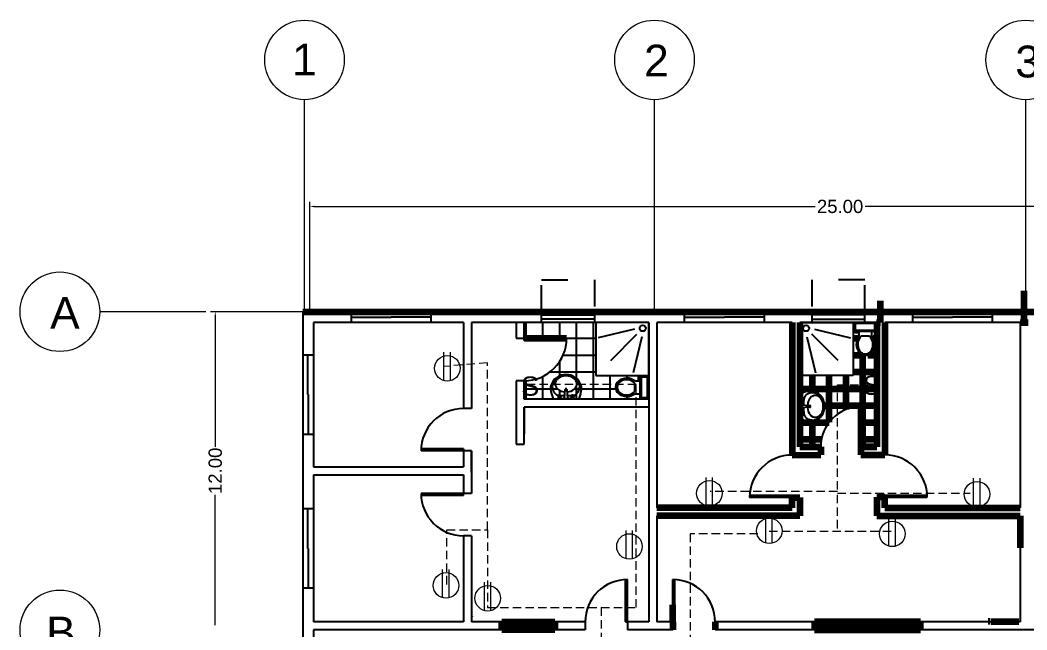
# Model space of a CAD drawing. Header units: millimetres. Extents: x 2391 to 3323, y 1596 to 2537.
# Drawn here: x 2933.55 to 2971.52, y 2286.56 to 2309.56 of the extents above; entities that cross this region are included whole.
import ezdxf

# ---------------------------------------------------------------- set-up
doc = ezdxf.new("R2010")
doc.units = ezdxf.units.MM
doc.linetypes.add('DASHED2', pattern=[9.525, 6.35, -3.175])
doc.linetypes.add('JIS_02_1.0', pattern=[2, 1, -1])
doc.layers.get('Defpoints').update_dxf_attribs({"color": 115})
for name, color, linetype in [('BATH', 171, 'Continuous'), ('dimensions', 203, 'Continuous'), ('doors', 31, 'Continuous'), ('doors and windows schedule', 11, 'Continuous'), ('Electrical symbols', 81, 'Continuous'), ('exterior wall', 140, 'Continuous'), ('furnitures', 40, 'Continuous'), ('interior wall', 191, 'Continuous'), ('Lightning text', 211, 'Continuous'), ('stairs', 123, 'Continuous'), ('windows', 241, 'Continuous')]:
    doc.layers.add(name, color=color, linetype=linetype)
doc.styles.add('PDF Swis721 BT', font='swiss.ttf')
doc.styles.get("Standard").update_dxf_attribs({"font": 'arial.ttf'})

msp = doc.modelspace()

# ---------------------------------------------------------------- linework, layer by layer
at = {"color": 0, "linetype": 'ByBlock'}
for p, q in [((2957.265, 2298.164), (2955.265, 2298.164)), ((2955.265, 2298.164), (2955.265, 2296.164)), ((2957.265, 2296.164), (2957.265, 2298.164)), ((2962.965, 2298.164), (2964.965, 2298.164)), ((2962.965, 2296.164), (2962.965, 2298.164)), ((2964.965, 2298.164), (2964.965, 2296.164)), ((2965.012, 2298.155), (2965.012, 2297.835)), ((2965.852, 2298.155), (2965.012, 2298.155)), ((2965.852, 2297.835), (2965.852, 2298.155)), ((2956.723, 2297.906), (2955.36, 2297.578)), ((2963.507, 2297.906), (2964.871, 2297.578)), ((2965.012, 2297.835), (2965.852, 2297.835)), ((2965.032, 2297.775), (2965.032, 2297.815)), ((2965.032, 2297.815), (2965.112, 2297.815)), ((2965.152, 2297.775), (2965.032, 2297.775)), ((2965.052, 2298.075), (2965.052, 2297.915)), ((2965.772, 2298.115), (2965.092, 2298.115)), ((2965.092, 2297.875), (2965.772, 2297.875)), ((2965.112, 2297.815), (2965.112, 2297.835)), ((2965.152, 2297.835), (2965.152, 2297.775)), ((2965.192, 2297.641), (2965.192, 2297.835)), ((2965.672, 2297.641), (2965.672, 2297.835)), ((2965.812, 2297.915), (2965.812, 2298.075)), ((2955.826, 2296.725), (2956.816, 2297.715)), ((2957.006, 2297.622), (2956.679, 2296.259)), ((2963.224, 2297.622), (2963.552, 2296.259)), ((2964.404, 2296.725), (2963.414, 2297.715)), ((2965.592, 2297.641), (2965.272, 2297.641)), ((2955.265, 2296.164), (2957.265, 2296.164)), ((2956.737, 2295.953), (2956.931, 2295.953)), ((2956.737, 2295.553), (2956.737, 2295.873)), ((2956.871, 2296.113), (2956.911, 2296.113)), ((2956.871, 2295.993), (2956.871, 2296.113)), ((2956.931, 2295.993), (2956.871, 2295.993)), ((2956.911, 2296.113), (2956.911, 2296.033)), ((2956.911, 2296.033), (2956.931, 2296.033)), ((2956.931, 2296.133), (2956.931, 2295.293)), ((2957.251, 2296.133), (2956.931, 2296.133)), ((2956.971, 2296.053), (2956.971, 2295.373)), ((2957.171, 2296.093), (2957.011, 2296.093)), ((2957.211, 2295.373), (2957.211, 2296.053)), ((2957.251, 2295.293), (2957.251, 2296.133)), ((2964.965, 2296.164), (2962.965, 2296.164)), ((2953.623, 2295.731), (2953.624, 2295.717)), ((2953.624, 2295.717), (2953.627, 2295.691)), ((2953.627, 2295.691), (2953.632, 2295.665)), ((2953.632, 2295.665), (2953.637, 2295.64)), ((2953.637, 2295.64), (2953.644, 2295.616)), ((2953.644, 2295.616), (2953.651, 2295.593)), ((2953.651, 2295.593), (2953.66, 2295.572)), ((2953.66, 2295.572), (2953.669, 2295.552)), ((2953.66, 2295.572), (2953.66, 2295.572)), ((2953.669, 2295.552), (2953.679, 2295.534)), ((2953.679, 2295.534), (2953.69, 2295.517)), ((2953.69, 2295.517), (2953.702, 2295.502)), ((2953.702, 2295.502), (2953.715, 2295.488)), ((2954.08, 2295.298), (2954.11, 2295.636)), ((2954.111, 2295.645), (2954.11, 2295.636)), ((2954.116, 2295.653), (2954.111, 2295.645)), ((2954.122, 2295.66), (2954.116, 2295.653)), ((2954.131, 2295.664), (2954.122, 2295.66)), ((2954.14, 2295.666), (2954.131, 2295.664)), ((2954.149, 2295.664), (2954.14, 2295.666)), ((2954.157, 2295.66), (2954.149, 2295.664)), ((2954.164, 2295.653), (2954.157, 2295.66)), ((2954.168, 2295.645), (2954.164, 2295.653)), ((2954.17, 2295.636), (2954.168, 2295.645)), ((2954.17, 2295.636), (2954.2, 2295.298)), ((2954.565, 2295.488), (2954.577, 2295.502)), ((2954.577, 2295.502), (2954.589, 2295.517)), ((2954.589, 2295.517), (2954.6, 2295.534)), ((2954.6, 2295.534), (2954.61, 2295.552)), ((2954.61, 2295.552), (2954.62, 2295.572)), ((2954.62, 2295.572), (2954.628, 2295.593)), ((2954.62, 2295.572), (2954.62, 2295.572)), ((2954.628, 2295.593), (2954.636, 2295.616)), ((2954.636, 2295.616), (2954.642, 2295.64)), ((2954.642, 2295.64), (2954.648, 2295.665)), ((2954.648, 2295.665), (2954.652, 2295.691)), ((2954.652, 2295.691), (2954.656, 2295.717)), ((2954.656, 2295.717), (2954.657, 2295.731)), ((2963.174, 2295.542), (2962.978, 2295.476)), ((2963.342, 2295.497), (2963.318, 2295.49)), ((2963.367, 2295.502), (2963.342, 2295.497)), ((2963.393, 2295.507), (2963.367, 2295.502)), ((2963.42, 2295.51), (2963.393, 2295.507)), ((2963.433, 2295.511), (2963.42, 2295.51)), ((2953.592, 2295.472), (2953.657, 2295.276)), ((2953.715, 2295.488), (2953.728, 2295.475)), ((2953.728, 2295.475), (2953.742, 2295.464)), ((2953.742, 2295.464), (2953.757, 2295.454)), ((2953.757, 2295.454), (2953.772, 2295.445)), ((2953.757, 2295.454), (2953.757, 2295.454)), ((2953.772, 2295.445), (2953.788, 2295.436)), ((2953.788, 2295.436), (2953.805, 2295.429)), ((2953.805, 2295.429), (2953.821, 2295.423)), ((2953.82, 2295.287), (2953.81, 2295.276)), ((2953.831, 2295.292), (2953.82, 2295.287)), ((2953.821, 2295.423), (2953.838, 2295.418)), ((2953.829, 2295.391), (2953.827, 2295.383)), ((2953.827, 2295.383), (2953.829, 2295.376)), ((2953.835, 2295.396), (2953.829, 2295.391)), ((2953.829, 2295.376), (2953.835, 2295.37)), ((2953.842, 2295.293), (2953.831, 2295.292)), ((2953.842, 2295.398), (2953.835, 2295.396)), ((2953.835, 2295.37), (2953.842, 2295.368)), ((2953.835, 2295.293), (2953.847, 2295.296)), ((2953.838, 2295.418), (2953.855, 2295.413)), ((2953.85, 2295.396), (2953.842, 2295.398)), ((2953.842, 2295.368), (2953.85, 2295.37)), ((2953.962, 2295.293), (2953.842, 2295.293)), ((2953.847, 2295.296), (2953.859, 2295.301)), ((2953.855, 2295.391), (2953.85, 2295.396)), ((2953.85, 2295.37), (2953.855, 2295.376)), ((2953.855, 2295.413), (2953.871, 2295.41)), ((2953.855, 2295.391), (2953.873, 2295.391)), ((2953.857, 2295.383), (2953.855, 2295.391)), ((2953.855, 2295.376), (2953.857, 2295.383)), ((2953.873, 2295.376), (2953.855, 2295.376)), ((2953.859, 2295.301), (2953.868, 2295.31)), ((2953.868, 2295.31), (2953.875, 2295.321)), ((2953.871, 2295.41), (2953.878, 2295.408)), ((2953.874, 2295.399), (2953.872, 2295.383)), ((2953.872, 2295.383), (2953.874, 2295.368)), ((2953.872, 2295.316), (2953.932, 2295.316)), ((2953.88, 2295.413), (2953.874, 2295.399)), ((2953.874, 2295.368), (2953.88, 2295.353)), ((2953.875, 2295.321), (2953.879, 2295.333)), ((2953.879, 2295.333), (2953.88, 2295.346)), ((2953.89, 2295.419), (2953.88, 2295.413)), ((2953.925, 2295.353), (2953.88, 2295.353)), ((2953.88, 2295.353), (2953.88, 2295.346)), ((2953.88, 2295.346), (2953.925, 2295.346)), ((2953.889, 2295.391), (2953.887, 2295.383)), ((2953.887, 2295.383), (2953.889, 2295.376)), ((2953.895, 2295.396), (2953.889, 2295.391)), ((2953.889, 2295.376), (2953.895, 2295.37)), ((2953.902, 2295.421), (2953.89, 2295.419)), ((2953.902, 2295.398), (2953.895, 2295.396)), ((2953.895, 2295.37), (2953.902, 2295.368)), ((2953.914, 2295.419), (2953.902, 2295.421)), ((2953.91, 2295.396), (2953.902, 2295.398)), ((2953.902, 2295.368), (2953.91, 2295.37)), ((2953.915, 2295.391), (2953.91, 2295.396)), ((2953.91, 2295.37), (2953.915, 2295.376)), ((2953.925, 2295.413), (2953.914, 2295.419)), ((2953.917, 2295.383), (2953.915, 2295.391)), ((2953.915, 2295.376), (2953.917, 2295.383)), ((2953.93, 2295.399), (2953.925, 2295.413)), ((2953.925, 2295.353), (2953.93, 2295.368)), ((2953.925, 2295.346), (2953.925, 2295.353)), ((2953.925, 2295.346), (2953.926, 2295.332)), ((2953.926, 2295.332), (2953.931, 2295.319)), ((2953.929, 2295.402), (2953.948, 2295.401)), ((2953.932, 2295.383), (2953.93, 2295.399)), ((2953.93, 2295.368), (2953.932, 2295.383)), ((2953.931, 2295.319), (2953.939, 2295.307)), ((2953.932, 2295.391), (2953.949, 2295.391)), ((2953.932, 2295.376), (2953.949, 2295.376)), ((2953.939, 2295.307), (2953.949, 2295.299)), ((2953.949, 2295.391), (2953.947, 2295.383)), ((2953.947, 2295.383), (2953.949, 2295.376)), ((2953.948, 2295.401), (2953.963, 2295.4)), ((2953.955, 2295.396), (2953.949, 2295.391)), ((2953.949, 2295.376), (2953.955, 2295.37)), ((2953.949, 2295.299), (2953.962, 2295.293)), ((2953.962, 2295.398), (2953.955, 2295.396)), ((2953.955, 2295.37), (2953.962, 2295.368)), ((2953.97, 2295.396), (2953.962, 2295.398)), ((2953.962, 2295.368), (2953.97, 2295.37)), ((2953.978, 2295.287), (2953.962, 2295.293)), ((2953.963, 2295.4), (2953.978, 2295.4)), ((2953.975, 2295.391), (2953.97, 2295.396)), ((2953.97, 2295.37), (2953.975, 2295.376)), ((2953.977, 2295.383), (2953.975, 2295.391)), ((2953.975, 2295.376), (2953.977, 2295.383)), ((2953.978, 2295.4), (2953.993, 2295.4)), ((2953.996, 2295.276), (2953.978, 2295.287)), ((2953.993, 2295.4), (2954.008, 2295.4)), ((2954.008, 2295.4), (2954.024, 2295.4)), ((2954.008, 2295.4), (2954.008, 2295.4)), ((2954.024, 2295.4), (2954.039, 2295.4)), ((2954.03, 2295.29), (2954.027, 2295.283)), ((2954.027, 2295.283), (2954.027, 2295.276)), ((2954.035, 2295.296), (2954.03, 2295.29)), ((2954.042, 2295.298), (2954.035, 2295.296)), ((2954.039, 2295.4), (2954.056, 2295.4)), ((2954.05, 2295.298), (2954.042, 2295.298)), ((2954.08, 2295.298), (2954.05, 2295.298)), ((2954.056, 2295.4), (2954.072, 2295.4)), ((2954.072, 2295.4), (2954.089, 2295.4)), ((2954.08, 2295.298), (2954.2, 2295.298)), ((2954.191, 2295.4), (2954.21, 2295.4)), ((2954.2, 2295.298), (2954.237, 2295.298)), ((2954.21, 2295.4), (2954.224, 2295.4)), ((2954.224, 2295.4), (2954.239, 2295.4)), ((2954.245, 2295.298), (2954.237, 2295.298)), ((2954.239, 2295.4), (2954.255, 2295.4)), ((2954.251, 2295.295), (2954.245, 2295.298)), ((2954.257, 2295.29), (2954.251, 2295.295)), ((2954.255, 2295.4), (2954.27, 2295.4)), ((2954.255, 2295.4), (2954.255, 2295.4)), ((2954.26, 2295.283), (2954.257, 2295.29)), ((2954.26, 2295.276), (2954.26, 2295.283)), ((2954.27, 2295.4), (2954.286, 2295.4)), ((2954.286, 2295.4), (2954.303, 2295.4)), ((2954.3, 2295.287), (2954.29, 2295.276)), ((2954.311, 2295.292), (2954.3, 2295.287)), ((2954.303, 2295.4), (2954.319, 2295.4)), ((2954.309, 2295.391), (2954.307, 2295.383)), ((2954.307, 2295.383), (2954.309, 2295.376)), ((2954.315, 2295.396), (2954.309, 2295.391)), ((2954.309, 2295.376), (2954.315, 2295.37)), ((2954.322, 2295.293), (2954.311, 2295.292)), ((2954.322, 2295.398), (2954.315, 2295.396)), ((2954.315, 2295.37), (2954.322, 2295.368)), ((2954.315, 2295.293), (2954.327, 2295.296)), ((2954.319, 2295.4), (2954.336, 2295.401)), ((2954.33, 2295.396), (2954.322, 2295.398)), ((2954.322, 2295.368), (2954.33, 2295.37)), ((2954.442, 2295.293), (2954.322, 2295.293)), ((2954.327, 2295.296), (2954.339, 2295.301)), ((2954.335, 2295.391), (2954.33, 2295.396)), ((2954.33, 2295.37), (2954.335, 2295.376)), ((2954.337, 2295.383), (2954.335, 2295.391)), ((2954.335, 2295.391), (2954.353, 2295.391)), ((2954.335, 2295.376), (2954.337, 2295.383)), ((2954.353, 2295.376), (2954.335, 2295.376)), ((2954.336, 2295.401), (2954.353, 2295.403)), ((2954.339, 2295.301), (2954.348, 2295.31)), ((2954.348, 2295.31), (2954.355, 2295.321)), ((2954.354, 2295.399), (2954.352, 2295.383)), ((2954.352, 2295.383), (2954.354, 2295.368)), ((2954.352, 2295.316), (2954.412, 2295.316)), ((2954.353, 2295.403), (2954.356, 2295.403)), ((2954.36, 2295.413), (2954.354, 2295.399)), ((2954.354, 2295.368), (2954.36, 2295.353)), ((2954.355, 2295.321), (2954.359, 2295.333)), ((2954.359, 2295.333), (2954.36, 2295.346)), ((2954.371, 2295.419), (2954.36, 2295.413)), ((2954.405, 2295.353), (2954.36, 2295.353)), ((2954.36, 2295.353), (2954.36, 2295.346)), ((2954.36, 2295.346), (2954.405, 2295.346)), ((2954.369, 2295.391), (2954.367, 2295.383)), ((2954.367, 2295.383), (2954.369, 2295.376)), ((2954.375, 2295.396), (2954.369, 2295.391)), ((2954.369, 2295.376), (2954.375, 2295.37)), ((2954.382, 2295.421), (2954.371, 2295.419)), ((2954.382, 2295.398), (2954.375, 2295.396)), ((2954.375, 2295.37), (2954.382, 2295.368)), ((2954.394, 2295.419), (2954.382, 2295.421)), ((2954.39, 2295.396), (2954.382, 2295.398)), ((2954.382, 2295.368), (2954.39, 2295.37)), ((2954.395, 2295.391), (2954.39, 2295.396)), ((2954.39, 2295.37), (2954.395, 2295.376)), ((2954.405, 2295.413), (2954.394, 2295.419)), ((2954.397, 2295.383), (2954.395, 2295.391)), ((2954.395, 2295.376), (2954.397, 2295.383)), ((2954.41, 2295.399), (2954.405, 2295.413)), ((2954.405, 2295.353), (2954.41, 2295.368)), ((2954.405, 2295.346), (2954.405, 2295.353)), ((2954.405, 2295.346), (2954.406, 2295.332)), ((2954.406, 2295.41), (2954.423, 2295.413)), ((2954.406, 2295.332), (2954.411, 2295.319)), ((2954.412, 2295.383), (2954.41, 2295.399)), ((2954.41, 2295.368), (2954.412, 2295.383)), ((2954.411, 2295.319), (2954.419, 2295.307)), ((2954.412, 2295.391), (2954.429, 2295.391)), ((2954.412, 2295.376), (2954.429, 2295.376)), ((2954.419, 2295.307), (2954.43, 2295.299)), ((2954.423, 2295.413), (2954.441, 2295.418)), ((2954.429, 2295.391), (2954.427, 2295.383)), ((2954.427, 2295.383), (2954.429, 2295.376)), ((2954.435, 2295.396), (2954.429, 2295.391)), ((2954.429, 2295.376), (2954.435, 2295.37)), ((2954.43, 2295.299), (2954.442, 2295.293)), ((2954.442, 2295.398), (2954.435, 2295.396)), ((2954.435, 2295.37), (2954.442, 2295.368)), ((2954.441, 2295.418), (2954.458, 2295.423)), ((2954.45, 2295.396), (2954.442, 2295.398)), ((2954.442, 2295.368), (2954.45, 2295.37)), ((2954.458, 2295.287), (2954.442, 2295.293)), ((2954.455, 2295.391), (2954.45, 2295.396)), ((2954.45, 2295.37), (2954.455, 2295.376)), ((2954.457, 2295.383), (2954.455, 2295.391)), ((2954.455, 2295.376), (2954.457, 2295.383)), ((2954.458, 2295.423), (2954.475, 2295.429)), ((2954.476, 2295.276), (2954.458, 2295.287)), ((2954.475, 2295.429), (2954.491, 2295.436)), ((2954.491, 2295.436), (2954.507, 2295.445)), ((2954.507, 2295.445), (2954.523, 2295.454)), ((2954.523, 2295.454), (2954.537, 2295.464)), ((2954.523, 2295.454), (2954.523, 2295.454)), ((2954.537, 2295.464), (2954.551, 2295.475)), ((2954.551, 2295.475), (2954.565, 2295.488)), ((2954.688, 2295.472), (2954.622, 2295.276)), ((2956.737, 2295.473), (2956.931, 2295.473)), ((2956.931, 2295.293), (2957.251, 2295.293)), ((2957.011, 2295.333), (2957.171, 2295.333)), ((2962.989, 2295.314), (2962.978, 2295.324)), ((2962.978, 2295.138), (2962.989, 2295.156)), ((2962.994, 2295.303), (2962.989, 2295.314)), ((2962.989, 2295.156), (2962.995, 2295.172)), ((2962.995, 2295.292), (2962.994, 2295.303)), ((2962.995, 2295.299), (2962.998, 2295.287)), ((2962.995, 2295.172), (2962.995, 2295.292)), ((2963.001, 2295.184), (2962.995, 2295.172)), ((2962.998, 2295.287), (2963.004, 2295.275)), ((2963.009, 2295.195), (2963.001, 2295.184)), ((2963.004, 2295.275), (2963.012, 2295.266)), ((2963.021, 2295.203), (2963.009, 2295.195)), ((2963.012, 2295.266), (2963.023, 2295.259)), ((2963.018, 2295.262), (2963.018, 2295.202)), ((2963.034, 2295.208), (2963.021, 2295.203)), ((2963.023, 2295.259), (2963.035, 2295.255)), ((2963.048, 2295.209), (2963.034, 2295.208)), ((2963.035, 2295.255), (2963.048, 2295.254)), ((2963.048, 2295.254), (2963.048, 2295.209)), ((2963.055, 2295.254), (2963.048, 2295.254)), ((2963.048, 2295.209), (2963.055, 2295.209)), ((2963.07, 2295.26), (2963.055, 2295.254)), ((2963.055, 2295.209), (2963.055, 2295.254)), ((2963.055, 2295.209), (2963.07, 2295.203)), ((2963.072, 2295.299), (2963.07, 2295.292)), ((2963.07, 2295.292), (2963.072, 2295.284)), ((2963.085, 2295.262), (2963.07, 2295.26)), ((2963.072, 2295.239), (2963.07, 2295.232)), ((2963.07, 2295.232), (2963.072, 2295.224)), ((2963.07, 2295.203), (2963.085, 2295.202)), ((2963.072, 2295.179), (2963.07, 2295.172)), ((2963.07, 2295.172), (2963.072, 2295.164)), ((2963.078, 2295.305), (2963.072, 2295.299)), ((2963.072, 2295.284), (2963.078, 2295.279)), ((2963.078, 2295.245), (2963.072, 2295.239)), ((2963.072, 2295.224), (2963.078, 2295.219)), ((2963.078, 2295.185), (2963.072, 2295.179)), ((2963.072, 2295.164), (2963.078, 2295.159)), ((2963.085, 2295.307), (2963.078, 2295.305)), ((2963.078, 2295.261), (2963.078, 2295.279)), ((2963.078, 2295.279), (2963.085, 2295.277)), ((2963.085, 2295.247), (2963.078, 2295.245)), ((2963.078, 2295.219), (2963.085, 2295.217)), ((2963.078, 2295.202), (2963.078, 2295.185)), ((2963.085, 2295.187), (2963.078, 2295.185)), ((2963.078, 2295.159), (2963.085, 2295.157)), ((2963.093, 2295.305), (2963.085, 2295.307)), ((2963.085, 2295.277), (2963.093, 2295.279)), ((2963.101, 2295.26), (2963.085, 2295.262)), ((2963.093, 2295.245), (2963.085, 2295.247)), ((2963.085, 2295.217), (2963.093, 2295.219)), ((2963.085, 2295.202), (2963.101, 2295.203)), ((2963.093, 2295.185), (2963.085, 2295.187)), ((2963.085, 2295.157), (2963.093, 2295.159)), ((2963.098, 2295.299), (2963.093, 2295.305)), ((2963.093, 2295.279), (2963.098, 2295.284)), ((2963.093, 2295.279), (2963.093, 2295.261)), ((2963.098, 2295.239), (2963.093, 2295.245)), ((2963.093, 2295.219), (2963.098, 2295.224)), ((2963.093, 2295.202), (2963.093, 2295.185)), ((2963.098, 2295.179), (2963.093, 2295.185)), ((2963.093, 2295.159), (2963.098, 2295.164)), ((2963.1, 2295.292), (2963.098, 2295.299)), ((2963.098, 2295.284), (2963.1, 2295.292)), ((2963.1, 2295.232), (2963.098, 2295.239)), ((2963.098, 2295.224), (2963.1, 2295.232)), ((2963.1, 2295.172), (2963.098, 2295.179)), ((2963.098, 2295.164), (2963.1, 2295.172)), ((2963.115, 2295.254), (2963.101, 2295.26)), ((2963.101, 2295.203), (2963.115, 2295.209)), ((2963.103, 2295.171), (2963.102, 2295.156)), ((2963.102, 2295.156), (2963.102, 2295.141)), ((2963.102, 2295.141), (2963.102, 2295.126)), ((2963.102, 2295.126), (2963.102, 2295.11)), ((2963.102, 2295.126), (2963.102, 2295.126)), ((2963.104, 2295.205), (2963.103, 2295.186)), ((2963.103, 2295.186), (2963.103, 2295.171)), ((2963.112, 2295.263), (2963.111, 2295.256)), ((2963.116, 2295.279), (2963.112, 2295.263)), ((2963.121, 2295.243), (2963.115, 2295.254)), ((2963.115, 2295.209), (2963.121, 2295.22)), ((2963.12, 2295.296), (2963.116, 2295.279)), ((2963.125, 2295.313), (2963.12, 2295.296)), ((2963.123, 2295.232), (2963.121, 2295.243)), ((2963.121, 2295.22), (2963.123, 2295.232)), ((2963.132, 2295.329), (2963.125, 2295.313)), ((2963.139, 2295.346), (2963.132, 2295.329)), ((2963.147, 2295.362), (2963.139, 2295.346)), ((2963.156, 2295.377), (2963.147, 2295.362)), ((2963.166, 2295.392), (2963.156, 2295.377)), ((2963.156, 2295.377), (2963.156, 2295.377)), ((2963.177, 2295.406), (2963.166, 2295.392)), ((2963.19, 2295.419), (2963.177, 2295.406)), ((2963.204, 2295.432), (2963.19, 2295.419)), ((2963.219, 2295.443), (2963.204, 2295.432)), ((2963.236, 2295.454), (2963.219, 2295.443)), ((2963.254, 2295.465), (2963.236, 2295.454)), ((2963.274, 2295.474), (2963.254, 2295.465)), ((2963.295, 2295.482), (2963.274, 2295.474)), ((2963.274, 2295.474), (2963.274, 2295.474)), ((2963.318, 2295.49), (2963.295, 2295.482)), ((2962.985, 2295.107), (2962.978, 2295.107)), ((2962.978, 2294.874), (2962.985, 2294.874)), ((2962.989, 2294.834), (2962.978, 2294.844)), ((2962.992, 2295.104), (2962.985, 2295.107)), ((2962.985, 2294.874), (2962.992, 2294.877)), ((2962.994, 2294.823), (2962.989, 2294.834)), ((2962.998, 2295.099), (2962.992, 2295.104)), ((2962.992, 2294.877), (2962.997, 2294.882)), ((2962.995, 2294.812), (2962.994, 2294.823)), ((2962.995, 2294.819), (2962.998, 2294.807)), ((2962.995, 2294.691), (2962.995, 2294.812)), ((2962.997, 2294.882), (2963, 2294.889)), ((2963.001, 2295.092), (2962.998, 2295.099)), ((2962.998, 2294.807), (2963.004, 2294.795)), ((2963, 2295.084), (2963.001, 2295.092)), ((2963, 2295.054), (2963, 2295.084)), ((2963, 2295.054), (2963, 2294.934)), ((2963, 2295.054), (2963.338, 2295.024)), ((2963.338, 2294.964), (2963, 2294.934)), ((2963, 2294.934), (2963, 2294.896)), ((2963, 2294.889), (2963, 2294.896)), ((2963.004, 2294.795), (2963.012, 2294.786)), ((2963.012, 2294.786), (2963.023, 2294.779)), ((2963.018, 2294.782), (2963.018, 2294.721)), ((2963.023, 2294.779), (2963.035, 2294.775)), ((2963.035, 2294.775), (2963.048, 2294.774)), ((2963.048, 2294.774), (2963.048, 2294.729)), ((2963.055, 2294.774), (2963.048, 2294.774)), ((2963.07, 2294.78), (2963.055, 2294.774)), ((2963.055, 2294.729), (2963.055, 2294.774)), ((2963.072, 2294.819), (2963.07, 2294.812)), ((2963.07, 2294.812), (2963.072, 2294.804)), ((2963.085, 2294.782), (2963.07, 2294.78)), ((2963.072, 2294.759), (2963.07, 2294.751)), ((2963.07, 2294.751), (2963.072, 2294.744)), ((2963.078, 2294.825), (2963.072, 2294.819)), ((2963.072, 2294.804), (2963.078, 2294.799)), ((2963.078, 2294.764), (2963.072, 2294.759)), ((2963.072, 2294.744), (2963.078, 2294.738)), ((2963.085, 2294.827), (2963.078, 2294.825)), ((2963.078, 2294.799), (2963.085, 2294.796)), ((2963.078, 2294.781), (2963.078, 2294.799)), ((2963.085, 2294.766), (2963.078, 2294.764)), ((2963.078, 2294.738), (2963.085, 2294.736)), ((2963.093, 2294.825), (2963.085, 2294.827)), ((2963.085, 2294.796), (2963.093, 2294.799)), ((2963.101, 2294.78), (2963.085, 2294.782)), ((2963.093, 2294.764), (2963.085, 2294.766)), ((2963.085, 2294.736), (2963.093, 2294.738)), ((2963.098, 2294.819), (2963.093, 2294.825)), ((2963.093, 2294.799), (2963.098, 2294.804)), ((2963.093, 2294.799), (2963.093, 2294.781)), ((2963.098, 2294.759), (2963.093, 2294.764)), ((2963.093, 2294.738), (2963.098, 2294.744)), ((2963.1, 2294.812), (2963.098, 2294.819)), ((2963.098, 2294.804), (2963.1, 2294.812)), ((2963.1, 2294.751), (2963.098, 2294.759)), ((2963.098, 2294.744), (2963.1, 2294.751)), ((2963.115, 2294.774), (2963.101, 2294.78)), ((2963.102, 2295.11), (2963.102, 2295.094)), ((2963.102, 2295.094), (2963.102, 2295.078)), ((2963.102, 2295.078), (2963.102, 2295.062)), ((2963.102, 2295.062), (2963.102, 2295.045)), ((2963.102, 2294.943), (2963.102, 2294.924)), ((2963.102, 2294.924), (2963.102, 2294.91)), ((2963.102, 2294.91), (2963.102, 2294.895)), ((2963.102, 2294.895), (2963.102, 2294.879)), ((2963.102, 2294.879), (2963.102, 2294.864)), ((2963.102, 2294.879), (2963.102, 2294.879)), ((2963.102, 2294.864), (2963.102, 2294.848)), ((2963.102, 2294.848), (2963.102, 2294.831)), ((2963.102, 2294.831), (2963.103, 2294.815)), ((2963.103, 2294.815), (2963.104, 2294.798)), ((2963.104, 2294.798), (2963.105, 2294.78)), ((2963.105, 2294.78), (2963.105, 2294.778)), ((2963.121, 2294.763), (2963.115, 2294.774)), ((2963.115, 2294.729), (2963.121, 2294.74)), ((2963.123, 2294.751), (2963.121, 2294.763)), ((2963.121, 2294.74), (2963.123, 2294.751)), ((2963.347, 2295.023), (2963.338, 2295.024)), ((2963.338, 2294.964), (2963.347, 2294.966)), ((2963.356, 2295.018), (2963.347, 2295.023)), ((2963.347, 2294.966), (2963.356, 2294.97)), ((2963.362, 2295.012), (2963.356, 2295.018)), ((2963.356, 2294.97), (2963.362, 2294.976)), ((2963.366, 2295.003), (2963.362, 2295.012)), ((2963.362, 2294.976), (2963.366, 2294.985)), ((2963.368, 2294.994), (2963.366, 2295.003)), ((2963.366, 2294.985), (2963.368, 2294.994)), ((2962.978, 2294.658), (2962.989, 2294.676)), ((2963.174, 2294.446), (2962.978, 2294.512)), ((2962.989, 2294.676), (2962.995, 2294.691)), ((2963.001, 2294.704), (2962.995, 2294.691)), ((2963.009, 2294.715), (2963.001, 2294.704)), ((2963.021, 2294.723), (2963.009, 2294.715)), ((2963.034, 2294.728), (2963.021, 2294.723)), ((2963.048, 2294.729), (2963.034, 2294.728)), ((2963.048, 2294.729), (2963.055, 2294.729)), ((2963.055, 2294.729), (2963.07, 2294.723)), ((2963.07, 2294.723), (2963.085, 2294.721)), ((2963.072, 2294.699), (2963.07, 2294.691)), ((2963.07, 2294.691), (2963.072, 2294.684)), ((2963.078, 2294.704), (2963.072, 2294.699)), ((2963.072, 2294.684), (2963.078, 2294.678)), ((2963.078, 2294.722), (2963.078, 2294.704)), ((2963.085, 2294.706), (2963.078, 2294.704)), ((2963.078, 2294.678), (2963.085, 2294.676)), ((2963.085, 2294.721), (2963.101, 2294.723)), ((2963.093, 2294.704), (2963.085, 2294.706)), ((2963.085, 2294.676), (2963.093, 2294.678)), ((2963.093, 2294.722), (2963.093, 2294.704)), ((2963.098, 2294.699), (2963.093, 2294.704)), ((2963.093, 2294.678), (2963.098, 2294.684)), ((2963.1, 2294.691), (2963.098, 2294.699)), ((2963.098, 2294.684), (2963.1, 2294.691)), ((2963.101, 2294.723), (2963.115, 2294.729)), ((2963.112, 2294.728), (2963.116, 2294.711)), ((2963.116, 2294.711), (2963.12, 2294.693)), ((2963.12, 2294.693), (2963.125, 2294.676)), ((2963.125, 2294.676), (2963.132, 2294.659)), ((2963.132, 2294.659), (2963.139, 2294.643)), ((2963.139, 2294.643), (2963.147, 2294.627)), ((2963.147, 2294.627), (2963.156, 2294.611)), ((2963.156, 2294.611), (2963.166, 2294.596)), ((2963.156, 2294.611), (2963.156, 2294.611)), ((2963.166, 2294.596), (2963.177, 2294.582)), ((2963.177, 2294.582), (2963.19, 2294.569)), ((2963.19, 2294.569), (2963.204, 2294.557)), ((2963.204, 2294.557), (2963.219, 2294.545)), ((2963.219, 2294.545), (2963.236, 2294.534)), ((2963.236, 2294.534), (2963.254, 2294.524)), ((2963.254, 2294.524), (2963.274, 2294.514)), ((2963.274, 2294.514), (2963.295, 2294.506)), ((2963.274, 2294.514), (2963.274, 2294.514)), ((2963.295, 2294.506), (2963.318, 2294.498)), ((2963.318, 2294.498), (2963.342, 2294.492)), ((2963.342, 2294.492), (2963.367, 2294.486)), ((2963.367, 2294.486), (2963.393, 2294.482)), ((2963.393, 2294.482), (2963.42, 2294.478)), ((2963.42, 2294.478), (2963.433, 2294.477))]:
    msp.add_line(p, q, dxfattribs=at)
for centre in [(2957.034, 2297.94), (2963.196, 2297.94)]:
    msp.add_circle(centre, 0.113, dxfattribs=at)
for centre, radius, start, end in [((2965.087, 2298.08), 0.0354, 81.8699, 188.1301), ((2965.087, 2297.91), 0.0354, 171.8699, 278.1301), ((2965.777, 2298.08), 0.0354, 351.8699, 98.1301), ((2965.777, 2297.91), 0.0354, 261.8699, 8.1301), ((2965.573, 2297.337), 0.487, 141.4691, 221.0789), ((2965.6, 2297.328), 0.453, 136.3677, 209.5765), ((2965.264, 2297.328), 0.453, 330.4233, 43.6321), ((2965.291, 2297.337), 0.487, 318.9209, 38.5307), ((2965.432, 2297.232), 0.26, 209.5765, 330.4233), ((2965.432, 2297.215), 0.3, 221.0789, 318.9209), ((2956.311, 2295.713), 0.3, 131.0789, 228.9209), ((2956.329, 2295.713), 0.26, 119.5765, 240.4233), ((2956.434, 2295.572), 0.487, 51.4691, 131.0789), ((2956.424, 2295.545), 0.453, 46.3677, 119.5765), ((2957.006, 2296.058), 0.0354, 81.8699, 188.1301), ((2957.176, 2296.058), 0.0354, 351.8699, 98.1301), ((2956.424, 2295.881), 0.453, 240.4233, 313.6321), ((2956.434, 2295.854), 0.487, 228.9209, 308.5307), ((2957.006, 2295.368), 0.0354, 171.8699, 278.1301), ((2957.176, 2295.368), 0.0354, 261.8699, 8.1301)]:
    msp.add_arc(centre, radius, start, end, dxfattribs=at)
for centre, major_axis, ratio, start_param, end_param in [((2954.14, 2295.658), (-0.584, 0), 0.916316, 2.786438, 6.63834), ((2954.14, 2295.731), (-0.517, 0), 0.815274, 3.141593, 6.283185), ((2954.14, 2295.841), (-0.412, 0), 0.730435, 1.664123, 7.760732), ((2963.36, 2294.994), (0, 0.584), 0.916316, 2.786438, 6.63834), ((2963.433, 2294.994), (0, 0.517), 0.815274, 3.141593, 6.283185), ((2963.544, 2294.994), (0, 0.412), 0.730435, 1.664123, 7.760732)]:
    msp.add_ellipse(centre, major_axis=major_axis, ratio=ratio, start_param=start_param, end_param=end_param, dxfattribs=at)
at = {"layer": 'BATH', "linetype": 'Continuous'}
for p, q in [((2952.636, 2297.564), (2952.636, 2298.164)), ((2953.271, 2297.564), (2953.271, 2298.164)), ((2953.906, 2297.564), (2953.906, 2298.164)), ((2954.541, 2295.997), (2954.541, 2298.164)), ((2955.176, 2295.264), (2955.176, 2298.164)), ((2952.565, 2297.565), (2955.265, 2297.565)), ((2953.906, 2296.106), (2953.906, 2296.691)), ((2954.034, 2296.93), (2955.265, 2296.93)), ((2953.539, 2296.295), (2955.265, 2296.295)), ((2952.636, 2295.264), (2952.636, 2295.966)), ((2953.271, 2295.264), (2953.271, 2296.128)), ((2953.906, 2296.089), (2953.906, 2296.106)), ((2954.541, 2295.91), (2954.541, 2295.997)), ((2955.811, 2295.264), (2955.811, 2296.164)), ((2956.446, 2296.059), (2956.446, 2296.164)), ((2957.081, 2296.133), (2957.081, 2296.164)), ((2952.565, 2295.66), (2953.633, 2295.66)), ((2953.633, 2295.66), (2953.811, 2295.66)), ((2953.906, 2295.42), (2953.906, 2295.594)), ((2954.468, 2295.66), (2954.647, 2295.66)), ((2954.541, 2295.466), (2954.541, 2295.773)), ((2954.647, 2295.66), (2956.016, 2295.66)), ((2957.251, 2295.66), (2957.265, 2295.66)), ((2953.906, 2295.264), (2953.906, 2295.293)), ((2954.541, 2295.264), (2954.541, 2295.466)), ((2956.446, 2295.264), (2956.446, 2295.367)), ((2957.081, 2295.264), (2957.081, 2295.293))]:
    msp.add_line(p, q, dxfattribs=at)
at = {"layer": 'BATH', "linetype": 'Continuous', "lineweight": 100}
for p, q in [((2964.965, 2297.565), (2965.142, 2297.565)), ((2965.721, 2297.565), (2965.865, 2297.565)), ((2964.965, 2296.93), (2965.336, 2296.93)), ((2965.336, 2293.464), (2965.336, 2296.93)), ((2965.527, 2296.93), (2965.865, 2296.93)), ((2964.965, 2296.295), (2965.865, 2296.295)), ((2963.431, 2295.573), (2963.431, 2296.164)), ((2964.066, 2294.398), (2964.066, 2296.164)), ((2964.701, 2294.876), (2964.701, 2296.164)), ((2962.965, 2295.66), (2965.865, 2295.66)), ((2963.895, 2295.025), (2965.865, 2295.025)), ((2962.965, 2294.39), (2964.06, 2294.39)), ((2963.431, 2293.464), (2963.431, 2294.415)), ((2965.265, 2294.39), (2965.865, 2294.39)), ((2962.965, 2293.755), (2963.773, 2293.755)), ((2965.265, 2293.755), (2965.865, 2293.755))]:
    msp.add_line(p, q, dxfattribs=at)
at = {"layer": 'Defpoints', "linetype": 'DASHED2', "lineweight": 13, "ltscale": 0.05}
for p, q in [((2951.18, 2296.643), (2949.539, 2296.498)), ((2951.18, 2290.337), (2951.18, 2296.643)), ((2956.791, 2295.825), (2952.639, 2295.825)), ((2956.791, 2287.406), (2956.791, 2295.825)), ((2964.376, 2291.855), (2964.376, 2295.802)), ((2964.376, 2295.802), (2965.535, 2295.802)), ((2964.376, 2291.787), (2959.573, 2291.787)), ((2964.376, 2290.392), (2964.376, 2291.787)), ((2964.376, 2291.719), (2969.385, 2291.719)), ((2949.643, 2288.279), (2949.643, 2290.337)), ((2949.643, 2290.337), (2951.18, 2290.337)), ((2951.18, 2290.337), (2951.18, 2287.406)), ((2961.378, 2290.188), (2958.823, 2290.188)), ((2958.823, 2290.188), (2958.823, 2286.172)), ((2961.805, 2290.292), (2966.452, 2290.292)), ((2951.18, 2287.406), (2956.791, 2287.406)), ((2955.473, 2287.41), (2955.473, 2286.121))]:
    msp.add_line(p, q, dxfattribs=at)
at = {"layer": 'dimensions', "lineweight": 13}
for p, q in [((2944.478, 2298.627), (2944.478, 2302.714)), ((2944.658, 2302.534), (2963.535, 2302.534)), ((2984.298, 2302.534), (2965.42, 2302.534)), ((2944.215, 2298.564), (2940.734, 2298.564)), ((2940.914, 2298.384), (2940.914, 2293.474)), ((2940.914, 2286.744), (2940.914, 2291.655))]:
    msp.add_line(p, q, dxfattribs=at)
at = {"layer": 'dimensions', "lineweight": 100}
msp.add_line((2944.215, 2298.564), (2944.415, 2298.564), dxfattribs=at)
at = {"layer": 'dimensions'}
for points in [[(2944.658, 2302.564), (2944.658, 2302.504), (2944.478, 2302.534)], [(2940.884, 2298.384), (2940.944, 2298.384), (2940.914, 2298.564)]]:
    msp.add_solid(points, dxfattribs=at)
at = {"layer": 'doors'}
for p, q in [((2952.565, 2297.564), (2954.165, 2297.564)), ((2952.565, 2297.484), (2952.565, 2297.564)), ((2952.565, 2297.484), (2954.163, 2297.484)), ((2965.185, 2293.464), (2965.185, 2294.982)), ((2965.265, 2294.984), (2965.265, 2293.464)), ((2950.275, 2293.314), (2948.675, 2293.314)), ((2950.275, 2293.394), (2948.677, 2293.394)), ((2950.275, 2293.394), (2950.275, 2293.314)), ((2965.265, 2293.464), (2965.185, 2293.464)), ((2965.265, 2293.464), (2965.185, 2293.464)), ((2950.275, 2291.714), (2948.675, 2291.714)), ((2950.275, 2291.634), (2950.275, 2291.714)), ((2950.275, 2291.634), (2948.677, 2291.634)), ((2962.665, 2291.558), (2961.065, 2291.558)), ((2962.665, 2291.638), (2961.067, 2291.638)), ((2962.665, 2291.638), (2962.665, 2291.558)), ((2966.165, 2291.644), (2967.763, 2291.644)), ((2966.165, 2291.644), (2966.165, 2291.564)), ((2966.165, 2291.564), (2967.765, 2291.564)), ((2956.385, 2286.864), (2956.385, 2288.462)), ((2956.465, 2286.864), (2956.465, 2288.464)), ((2958.165, 2286.864), (2958.165, 2288.464)), ((2958.245, 2286.864), (2958.245, 2288.462)), ((2956.385, 2286.864), (2956.465, 2286.864))]:
    msp.add_line(p, q, dxfattribs=at)
at = {"layer": 'doors', "lineweight": 100}
for p, q in [((2952.565, 2297.564), (2954.165, 2297.564)), ((2958.165, 2286.864), (2958.165, 2287.512)), ((2958.165, 2286.864), (2958.245, 2286.864))]:
    msp.add_line(p, q, dxfattribs=at)
at = {"layer": 'doors'}
for centre, radius, start, end in [((2952.565, 2297.564), 1.6, 270, 0), ((2950.275, 2293.314), 1.6, 90, 180), ((2965.265, 2293.464), 1.52, 90, 180), ((2962.665, 2291.558), 1.6, 90, 180), ((2966.165, 2291.564), 1.6, 0, 90), ((2950.275, 2291.714), 1.6, 180, 270), ((2956.465, 2286.864), 1.6, 90, 180), ((2958.165, 2286.864), 1.6, 0, 90)]:
    msp.add_arc(centre, radius, start, end, dxfattribs=at)
at = {"layer": 'Electrical symbols', "lineweight": 18}
for p, q in [((2949.539, 2295.961), (2949.539, 2297.034)), ((2949.783, 2295.961), (2949.783, 2297.034)), ((2959.422, 2291.245), (2959.422, 2292.318)), ((2959.666, 2291.245), (2959.666, 2292.318)), ((2969.513, 2291.212), (2969.513, 2292.284)), ((2969.757, 2291.212), (2969.757, 2292.284)), ((2961.678, 2289.831), (2961.678, 2290.904)), ((2961.922, 2289.831), (2961.922, 2290.904)), ((2966.32, 2289.717), (2966.32, 2290.79)), ((2966.564, 2289.717), (2966.564, 2290.79)), ((2956.406, 2289.242), (2956.406, 2290.315)), ((2956.65, 2289.242), (2956.65, 2290.315)), ((2949.488, 2287.771), (2949.488, 2288.844)), ((2949.732, 2287.771), (2949.732, 2288.844)), ((2951.061, 2287.287), (2951.061, 2288.36)), ((2951.304, 2287.287), (2951.304, 2288.36))]:
    msp.add_line(p, q, dxfattribs=at)
for centre in [(2949.667, 2296.43), (2959.55, 2291.714), (2969.641, 2291.681), (2961.807, 2290.301), (2966.448, 2290.186), (2956.534, 2289.711), (2949.616, 2288.241), (2951.189, 2287.757)]:
    msp.add_circle(centre, 0.482, dxfattribs=at)
at = {"layer": 'exterior wall', "lineweight": 100}
msp.add_line((2944.215, 2298.564), (2984.615, 2298.564), dxfattribs=at)
at = {"layer": 'exterior wall'}
for p, q in [((2944.215, 2298.564), (2944.215, 2268.564)), ((2950.275, 2298.164), (2944.615, 2298.164)), ((2944.615, 2298.164), (2944.615, 2292.714)), ((2957.265, 2298.164), (2950.575, 2298.164)), ((2962.665, 2298.164), (2957.565, 2298.164)), ((2965.865, 2298.164), (2962.965, 2298.164)), ((2971.265, 2298.164), (2966.165, 2298.164)), ((2944.615, 2292.414), (2944.615, 2286.864)), ((2944.615, 2286.564), (2944.615, 2280.564))]:
    msp.add_line(p, q, dxfattribs=at)
at = {"layer": 'exterior wall', "lineweight": 13}
msp.add_line((2944.615, 2286.564), (2944.615, 2280.564), dxfattribs=at)
at = {"layer": 'furnitures'}
msp.add_line((2950.613, 2287.067), (2950.613, 2287.086), dxfattribs=at)
at = {"layer": 'furnitures', "lineweight": 100}
for p, q in [((2970.139, 2286.877), (2970.059, 2286.877)), ((2970.179, 2286.877), (2971.219, 2286.877))]:
    msp.add_line(p, q, dxfattribs=at)
at = {"layer": 'interior wall'}
for p, q in [((2950.275, 2298.164), (2950.275, 2294.914)), ((2950.575, 2298.164), (2950.575, 2294.914)), ((2952.265, 2298.164), (2952.265, 2297.564)), ((2952.565, 2297.564), (2952.565, 2298.164)), ((2957.265, 2298.164), (2957.265, 2286.864)), ((2957.265, 2298.164), (2957.265, 2294.964)), ((2957.565, 2298.164), (2957.565, 2291.164)), ((2971.265, 2298.164), (2971.265, 2291.164)), ((2952.265, 2297.564), (2952.565, 2297.564)), ((2952.265, 2295.964), (2952.265, 2293.564)), ((2952.565, 2295.964), (2952.265, 2295.964)), ((2952.565, 2295.264), (2952.565, 2295.964)), ((2957.265, 2295.264), (2952.565, 2295.264)), ((2950.575, 2294.914), (2950.275, 2294.914)), ((2957.265, 2294.964), (2952.565, 2294.964)), ((2952.565, 2293.564), (2952.565, 2294.964)), ((2952.565, 2294.964), (2952.565, 2293.964)), ((2950.275, 2293.314), (2950.275, 2292.714)), ((2950.575, 2293.314), (2950.275, 2293.314)), ((2950.575, 2293.314), (2950.575, 2291.714)), ((2950.575, 2292.514), (2950.575, 2293.314)), ((2952.265, 2293.564), (2952.565, 2293.564)), ((2944.615, 2292.714), (2950.275, 2292.714)), ((2950.575, 2292.514), (2950.575, 2291.714)), ((2944.615, 2292.414), (2950.275, 2292.414)), ((2950.275, 2292.414), (2950.275, 2291.714)), ((2950.575, 2291.714), (2950.275, 2291.714)), ((2957.565, 2290.864), (2957.565, 2286.864)), ((2971.265, 2290.864), (2971.265, 2286.864)), ((2950.275, 2290.114), (2950.275, 2286.864)), ((2950.575, 2290.114), (2950.275, 2290.114)), ((2950.575, 2290.114), (2950.575, 2286.864)), ((2950.275, 2286.864), (2944.615, 2286.864)), ((2954.865, 2286.864), (2950.575, 2286.864)), ((2950.596, 2286.864), (2950.575, 2286.864)), ((2954.865, 2286.864), (2954.865, 2286.564)), ((2957.265, 2286.864), (2956.465, 2286.864)), ((2956.465, 2286.864), (2956.465, 2286.564)), ((2958.245, 2286.864), (2957.565, 2286.864)), ((2971.265, 2286.864), (2959.765, 2286.864)), ((2954.865, 2286.564), (2944.615, 2286.564)), ((2958.165, 2286.564), (2956.465, 2286.564)), ((2972.365, 2286.564), (2959.765, 2286.564))]:
    msp.add_line(p, q, dxfattribs=at)
at = {"layer": 'interior wall', "lineweight": 100}
for p, q in [((2962.665, 2298.164), (2962.665, 2293.164)), ((2962.965, 2298.164), (2962.965, 2293.464)), ((2965.865, 2298.164), (2965.865, 2293.464)), ((2966.165, 2298.164), (2966.165, 2293.164)), ((2962.965, 2293.464), (2963.745, 2293.464)), ((2963.745, 2293.464), (2963.745, 2293.164)), ((2965.865, 2293.464), (2965.265, 2293.464)), ((2965.265, 2293.464), (2965.865, 2293.464)), ((2965.265, 2293.464), (2965.265, 2293.164)), ((2962.665, 2293.158), (2963.745, 2293.164)), ((2962.665, 2293.158), (2962.665, 2293.164)), ((2965.265, 2293.164), (2966.165, 2293.164)), ((2962.665, 2291.164), (2962.665, 2291.558)), ((2962.665, 2291.558), (2962.965, 2291.558)), ((2962.965, 2291.558), (2962.965, 2290.864)), ((2965.865, 2291.564), (2965.865, 2290.864)), ((2966.165, 2291.564), (2965.865, 2291.564)), ((2966.165, 2291.164), (2966.165, 2291.564)), ((2962.665, 2291.164), (2957.565, 2291.164)), ((2966.165, 2291.164), (2971.265, 2291.164)), ((2962.965, 2290.864), (2957.565, 2290.864)), ((2965.865, 2290.864), (2971.265, 2290.864)), ((2971.265, 2290.864), (2971.265, 2289.664)), ((2958.165, 2286.864), (2958.165, 2286.564)), ((2959.765, 2286.864), (2959.765, 2286.564))]:
    msp.add_line(p, q, dxfattribs=at)
at = {"layer": 'Lightning text', "linetype": 'ByBlock', "lineweight": 13, "ltscale": 0.02}
for p, q in [((2944.278, 2298.564), (2944.278, 2306.564)), ((2957.477, 2298.564), (2957.477, 2306.564)), ((2971.477, 2298.564), (2971.477, 2306.564)), ((2940.554, 2298.564), (2936.554, 2298.564))]:
    msp.add_line(p, q, dxfattribs=at)
for centre in [(2944.278, 2308.064), (2957.477, 2308.064), (2971.477, 2308.064), (2935.054, 2298.564), (2935.054, 2286.564)]:
    msp.add_circle(centre, 1.5, dxfattribs=at)
at = {"layer": 'stairs', "lineweight": 100}
for p, q in [((2971.415, 2298.164), (2971.415, 2299.35)), ((2971.265, 2298.164), (2971.565, 2298.164)), ((2971.415, 2298.164), (2971.415, 2298.164))]:
    msp.add_line(p, q, dxfattribs=at)
at = {"layer": 'windows', "linetype": 'JIS_02_1.0'}
for p, q in [((2953.211, 2298.564), (2953.211, 2299.764)), ((2953.211, 2299.764), (2955.211, 2299.764)), ((2955.211, 2299.764), (2955.211, 2298.564)), ((2965.415, 2299.764), (2963.415, 2299.764)), ((2963.415, 2299.764), (2963.415, 2298.564)), ((2965.415, 2298.564), (2965.415, 2299.764))]:
    msp.add_line(p, q, dxfattribs=at)
at = {"layer": 'windows', "lineweight": 100}
for p, q in [((2966.002, 2298.155), (2966.002, 2298.979)), ((2965.852, 2298.155), (2966.002, 2298.155)), ((2951.72, 2286.564), (2951.72, 2286.864)), ((2951.72, 2286.864), (2953.72, 2286.864)), ((2953.72, 2286.864), (2953.72, 2286.564)), ((2967.515, 2286.864), (2963.515, 2286.864)), ((2963.515, 2286.864), (2963.515, 2286.564)), ((2967.515, 2286.564), (2967.515, 2286.864)), ((2951.72, 2286.724), (2952.72, 2286.724)), ((2953.72, 2286.564), (2951.72, 2286.564)), ((2952.72, 2286.724), (2952.72, 2286.704)), ((2952.72, 2286.704), (2953.72, 2286.704)), ((2965.515, 2286.704), (2963.515, 2286.704)), ((2963.515, 2286.564), (2967.515, 2286.564)), ((2967.515, 2286.724), (2965.515, 2286.724)), ((2965.515, 2286.724), (2965.515, 2286.704))]:
    msp.add_line(p, q, dxfattribs=at)
at = {"layer": 'windows'}
for p, q in [((2946.045, 2298.164), (2946.045, 2298.564)), ((2949.045, 2298.564), (2946.045, 2298.564)), ((2949.045, 2298.564), (2949.045, 2298.164)), ((2953.211, 2298.164), (2953.211, 2298.564)), ((2953.211, 2298.564), (2955.211, 2298.564)), ((2955.211, 2298.564), (2955.211, 2298.164)), ((2958.615, 2298.164), (2958.615, 2298.564)), ((2961.615, 2298.564), (2958.615, 2298.564)), ((2961.615, 2298.564), (2961.615, 2298.164)), ((2963.415, 2298.564), (2963.415, 2298.164)), ((2965.415, 2298.564), (2963.415, 2298.564)), ((2965.415, 2298.164), (2965.415, 2298.564)), ((2967.215, 2298.164), (2967.215, 2298.564)), ((2970.215, 2298.564), (2967.215, 2298.564)), ((2970.215, 2298.564), (2970.215, 2298.164)), ((2946.045, 2298.354), (2947.545, 2298.354)), ((2949.045, 2298.164), (2946.045, 2298.164)), ((2947.545, 2298.354), (2947.545, 2298.374)), ((2947.545, 2298.374), (2949.045, 2298.374)), ((2953.211, 2298.444), (2955.211, 2298.444)), ((2955.211, 2298.284), (2953.211, 2298.284)), ((2955.211, 2298.164), (2953.211, 2298.164)), ((2958.615, 2298.354), (2960.115, 2298.354)), ((2961.615, 2298.164), (2958.615, 2298.164)), ((2960.115, 2298.354), (2960.115, 2298.374)), ((2960.115, 2298.374), (2961.615, 2298.374)), ((2965.415, 2298.444), (2963.415, 2298.444)), ((2963.415, 2298.284), (2965.415, 2298.284)), ((2963.415, 2298.164), (2965.415, 2298.164)), ((2967.215, 2298.354), (2968.715, 2298.354)), ((2970.215, 2298.164), (2967.215, 2298.164)), ((2968.715, 2298.354), (2968.715, 2298.374)), ((2968.715, 2298.374), (2970.215, 2298.374)), ((2944.215, 2296.939), (2944.615, 2296.939)), ((2944.215, 2296.939), (2944.215, 2293.939)), ((2944.405, 2295.439), (2944.405, 2296.939)), ((2944.615, 2296.939), (2944.615, 2293.939)), ((2944.425, 2295.439), (2944.405, 2295.439)), ((2944.425, 2293.939), (2944.425, 2295.439)), ((2944.615, 2293.939), (2944.215, 2293.939)), ((2944.215, 2291.139), (2944.615, 2291.139)), ((2944.215, 2291.139), (2944.215, 2288.139)), ((2944.405, 2289.639), (2944.405, 2291.139)), ((2944.615, 2291.139), (2944.615, 2288.139)), ((2944.425, 2289.639), (2944.405, 2289.639)), ((2944.425, 2288.139), (2944.425, 2289.639)), ((2944.615, 2288.139), (2944.215, 2288.139))]:
    msp.add_line(p, q, dxfattribs=at)

# ---------------------------------------------------------------- texts
at = {"layer": 'dimensions', "lineweight": 13, "insert": (2964.478, 2302.534), "char_height": 0.5, "attachment_point": 5}
msp.add_mtext('\\A1;25.00', dxfattribs=at)
at = {"layer": 'dimensions', "lineweight": 13, "insert": (2940.914, 2292.564), "char_height": 0.5, "attachment_point": 5, "rotation": 90}
msp.add_mtext('\\A1;12.00', dxfattribs=at)
at = {"layer": 'doors and windows schedule'}
for s, p in [('1', (2943.809, 2307.478)), ('2', (2957.083, 2307.438)), ('3', (2971.084, 2307.403)), ('A', (2934.683, 2297.922)), ('B', (2934.533, 2285.862))]:
    msp.add_text(s, height=1.2, dxfattribs=at).set_placement(p)
at = {"layer": 'Electrical symbols', "char_height": 0.727, "attachment_point": 7, "style": 'PDF Swis721 BT'}
for insert in [(2952.452, 2295.386), (2965.334, 2295.417)]:
    msp.add_mtext('S', dxfattribs=dict(at, insert=insert))

doc.saveas('drawing.dxf')
